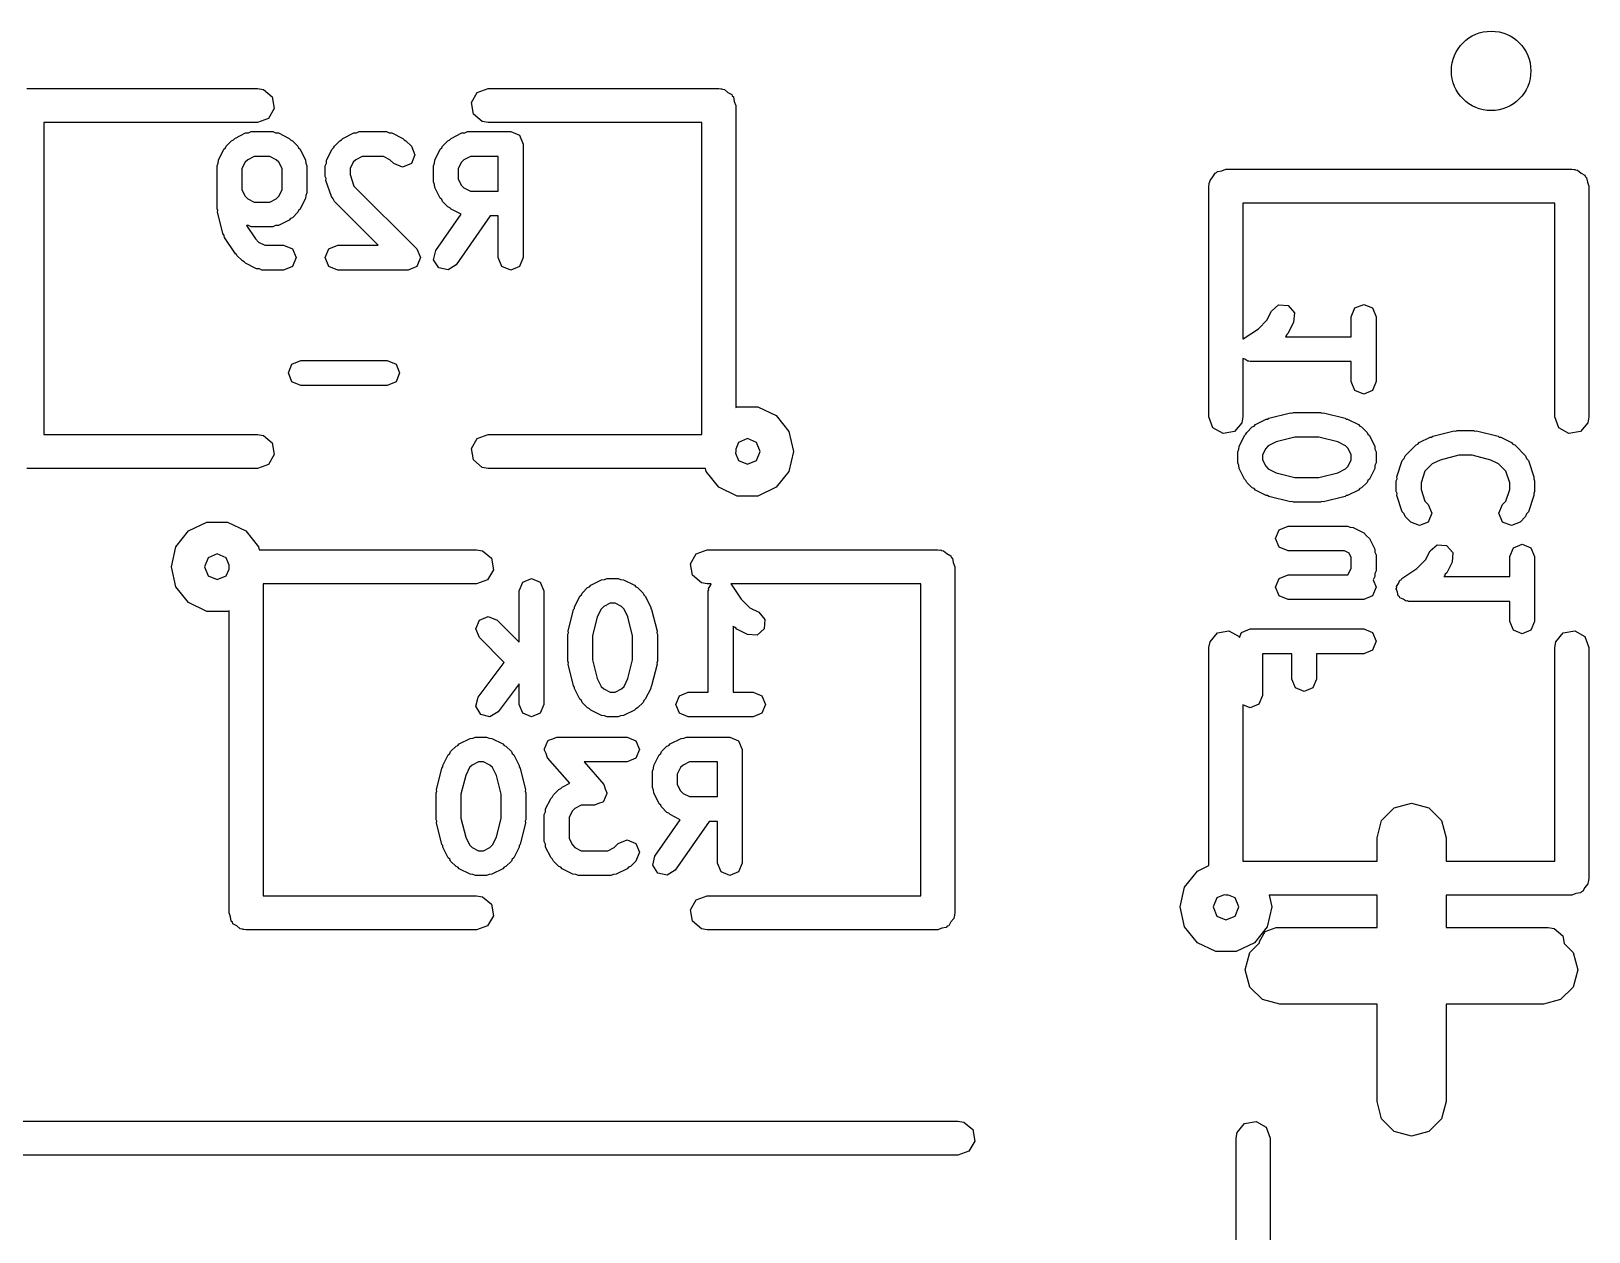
# Model space of a CAD drawing. Extents: x 0.19 to 3.41, y 0.13 to 5.41.
# Drawn here: x 1.1007 to 1.3709, y 2.1267 to 2.3349 of the extents above; entities that cross this region are included whole.
import ezdxf

# ---------------------------------------------------------------- set-up
doc = ezdxf.new("R2010")
doc.units = 0
doc.header["$MEASUREMENT"] = 0
doc.layers.add('BLACK', color=7, linetype='CONTINUOUS')

msp = doc.modelspace()

# ---------------------------------------------------------------- linework, layer by layer
at = {"layer": 'BLACK', "linetype": 'CONTINUOUS'}
for p, q in [((1.1, 2.32495), (1.14, 2.32495)), ((1.14, 2.32495), (1.14101, 2.32477)), ((1.14101, 2.32477), (1.14256, 2.32348)), ((1.17709, 2.32251), (1.1781, 2.32426)), ((1.1781, 2.32426), (1.18, 2.32495)), ((1.18, 2.32495), (1.22, 2.32495)), ((1.22, 2.32495), (1.22038, 2.32489)), ((1.22038, 2.32489), (1.22051, 2.32491)), ((1.22051, 2.32491), (1.22063, 2.32484)), ((1.22063, 2.32484), (1.22101, 2.32477)), ((1.22101, 2.32477), (1.2216, 2.32428)), ((1.2216, 2.32428), (1.22226, 2.3239)), ((1.14291, 2.32149), (1.1419, 2.31974)), ((1.14256, 2.32348), (1.14291, 2.32149)), ((1.17744, 2.32052), (1.17709, 2.32251)), ((1.22226, 2.3239), (1.22235, 2.32365)), ((1.22235, 2.32365), (1.22256, 2.32348)), ((1.22256, 2.32348), (1.22269, 2.32272)), ((1.22269, 2.32272), (1.22295, 2.322)), ((1.22295, 2.322), (1.22295, 2.26962)), ((1.14, 2.31905), (1.10295, 2.31905)), ((1.10295, 2.31905), (1.10295, 2.26495)), ((1.1419, 2.31974), (1.14, 2.31905)), ((1.17899, 2.31923), (1.17744, 2.32052)), ((1.18, 2.31905), (1.17899, 2.31923)), ((1.21705, 2.31905), (1.18, 2.31905)), ((1.21705, 2.26495), (1.21705, 2.31905)), ((1.13456, 2.31495), (1.1355, 2.31589)), ((1.1355, 2.31589), (1.13582, 2.31603)), ((1.13582, 2.31603), (1.13606, 2.31629)), ((1.13606, 2.31629), (1.13793, 2.31723)), ((1.13793, 2.31723), (1.13843, 2.31727)), ((1.13843, 2.31727), (1.13889, 2.31746)), ((1.13889, 2.31746), (1.14265, 2.31746)), ((1.14265, 2.31746), (1.14311, 2.31727)), ((1.14311, 2.31727), (1.14361, 2.31723)), ((1.14361, 2.31723), (1.14548, 2.31629)), ((1.14548, 2.31629), (1.14571, 2.31603)), ((1.14571, 2.31603), (1.14604, 2.31589)), ((1.14604, 2.31589), (1.14698, 2.31495)), ((1.15332, 2.31495), (1.15426, 2.31589)), ((1.15426, 2.31589), (1.15459, 2.31603)), ((1.15459, 2.31603), (1.15482, 2.31629)), ((1.15482, 2.31629), (1.15669, 2.31723)), ((1.15669, 2.31723), (1.15719, 2.31727)), ((1.15719, 2.31727), (1.15765, 2.31746)), ((1.15765, 2.31746), (1.16235, 2.31746)), ((1.16235, 2.31746), (1.16281, 2.31727)), ((1.16281, 2.31727), (1.16331, 2.31723)), ((1.16331, 2.31723), (1.16518, 2.31629)), ((1.16518, 2.31629), (1.16541, 2.31603)), ((1.16541, 2.31603), (1.16574, 2.31589)), ((1.16574, 2.31589), (1.16668, 2.31495)), ((1.17208, 2.31495), (1.17302, 2.31589)), ((1.17302, 2.31589), (1.17335, 2.31603)), ((1.17335, 2.31603), (1.17358, 2.31629)), ((1.17358, 2.31629), (1.17546, 2.31723)), ((1.17546, 2.31723), (1.17595, 2.31727)), ((1.17595, 2.31727), (1.17642, 2.31746)), ((1.17642, 2.31746), (1.18392, 2.31746)), ((1.18392, 2.31746), (1.18544, 2.31683)), ((1.18544, 2.31683), (1.18607, 2.31531)), ((1.13322, 2.31252), (1.13416, 2.3144)), ((1.13416, 2.3144), (1.13442, 2.31463)), ((1.13442, 2.31463), (1.13456, 2.31495)), ((1.1394, 2.31316), (1.13829, 2.3126)), ((1.14214, 2.31316), (1.1394, 2.31316)), ((1.14325, 2.3126), (1.14214, 2.31316)), ((1.14698, 2.31495), (1.14712, 2.31463)), ((1.14712, 2.31463), (1.14738, 2.3144)), ((1.14738, 2.3144), (1.14832, 2.31252)), ((1.15198, 2.31252), (1.15292, 2.3144)), ((1.15292, 2.3144), (1.15318, 2.31463)), ((1.15318, 2.31463), (1.15332, 2.31495)), ((1.15816, 2.31316), (1.15705, 2.3126)), ((1.16184, 2.31316), (1.15816, 2.31316)), ((1.16295, 2.3126), (1.16184, 2.31316)), ((1.16668, 2.31495), (1.16731, 2.31343)), ((1.16731, 2.31343), (1.16668, 2.31191)), ((1.17074, 2.31252), (1.17168, 2.3144)), ((1.17168, 2.3144), (1.17195, 2.31463)), ((1.17195, 2.31463), (1.17208, 2.31495)), ((1.17692, 2.31316), (1.17581, 2.3126)), ((1.18177, 2.31316), (1.17692, 2.31316)), ((1.18177, 2.30714), (1.18177, 2.31316)), ((1.18607, 2.31531), (1.18607, 2.29561)), ((1.13299, 2.31156), (1.13318, 2.31202)), ((1.13299, 2.30405), (1.13299, 2.31156)), ((1.13318, 2.31202), (1.13322, 2.31252)), ((1.13785, 2.31216), (1.13729, 2.31105)), ((1.13729, 2.31105), (1.13729, 2.30737)), ((1.13829, 2.3126), (1.13785, 2.31216)), ((1.14369, 2.31216), (1.14325, 2.3126)), ((1.14425, 2.31105), (1.14369, 2.31216)), ((1.14425, 2.30737), (1.14425, 2.31105)), ((1.14832, 2.31252), (1.14836, 2.31202)), ((1.14836, 2.31202), (1.14855, 2.31156)), ((1.14855, 2.31156), (1.14855, 2.30687)), ((1.15175, 2.31156), (1.15194, 2.31202)), ((1.15175, 2.30968), (1.15175, 2.31156)), ((1.15194, 2.31202), (1.15198, 2.31252)), ((1.15661, 2.31216), (1.15605, 2.31105)), ((1.15605, 2.31105), (1.15605, 2.31003)), ((1.15705, 2.3126), (1.15661, 2.31216)), ((1.16364, 2.31191), (1.16295, 2.3126)), ((1.16516, 2.31128), (1.16364, 2.31191)), ((1.16668, 2.31191), (1.16516, 2.31128)), ((1.17051, 2.31156), (1.17071, 2.31202)), ((1.17051, 2.30874), (1.17051, 2.31156)), ((1.17071, 2.31202), (1.17074, 2.31252)), ((1.17537, 2.31216), (1.17481, 2.31105)), ((1.17481, 2.31105), (1.17481, 2.30925)), ((1.17581, 2.3126), (1.17537, 2.31216)), ((1.30635, 2.31035), (1.30652, 2.31056)), ((1.30652, 2.31056), (1.30728, 2.31069)), ((1.30728, 2.31069), (1.308, 2.31095)), ((1.308, 2.31095), (1.368, 2.31095)), ((1.368, 2.31095), (1.36838, 2.31089)), ((1.36838, 2.31089), (1.36851, 2.31091)), ((1.36851, 2.31091), (1.36863, 2.31084)), ((1.36863, 2.31084), (1.36901, 2.31077)), ((1.36901, 2.31077), (1.3696, 2.31028)), ((1.15189, 2.30935), (1.15175, 2.30968)), ((1.15186, 2.309), (1.15189, 2.30935)), ((1.1528, 2.30619), (1.15186, 2.309)), ((1.15605, 2.31003), (1.15672, 2.30803)), ((1.15672, 2.30803), (1.16762, 2.29713)), ((1.17071, 2.30828), (1.17051, 2.30874)), ((1.17074, 2.30778), (1.17071, 2.30828)), ((1.17168, 2.30591), (1.17074, 2.30778)), ((1.17481, 2.30925), (1.17537, 2.30814)), ((1.17537, 2.30814), (1.17581, 2.3077)), ((1.30505, 2.308), (1.30511, 2.30838)), ((1.30505, 2.268), (1.30505, 2.308)), ((1.30509, 2.30851), (1.30516, 2.30863)), ((1.30511, 2.30838), (1.30509, 2.30851)), ((1.30516, 2.30863), (1.30523, 2.30901)), ((1.30523, 2.30901), (1.30572, 2.3096)), ((1.30572, 2.3096), (1.3061, 2.31026)), ((1.3061, 2.31026), (1.30635, 2.31035)), ((1.3696, 2.31028), (1.37026, 2.3099)), ((1.37026, 2.3099), (1.37035, 2.30965)), ((1.37035, 2.30965), (1.37056, 2.30948)), ((1.37056, 2.30948), (1.37069, 2.30872)), ((1.37069, 2.30872), (1.37095, 2.308)), ((1.37095, 2.308), (1.37095, 2.268)), ((1.13729, 2.30737), (1.13785, 2.30626)), ((1.13785, 2.30626), (1.13829, 2.30582)), ((1.13829, 2.30582), (1.1394, 2.30526)), ((1.1394, 2.30526), (1.14214, 2.30526)), ((1.14214, 2.30526), (1.14325, 2.30582)), ((1.14325, 2.30582), (1.14369, 2.30626)), ((1.14369, 2.30626), (1.14425, 2.30737)), ((1.14832, 2.30591), (1.14738, 2.30403)), ((1.14836, 2.3064), (1.14832, 2.30591)), ((1.14855, 2.30687), (1.14836, 2.3064)), ((1.15313, 2.30581), (1.1528, 2.30619)), ((1.15332, 2.30535), (1.15313, 2.30581)), ((1.16091, 2.29776), (1.15332, 2.30535)), ((1.17195, 2.30567), (1.17168, 2.30591)), ((1.17208, 2.30535), (1.17195, 2.30567)), ((1.17302, 2.30441), (1.17208, 2.30535)), ((1.17581, 2.3077), (1.17692, 2.30714)), ((1.17692, 2.30714), (1.18177, 2.30714)), ((1.36505, 2.30505), (1.31095, 2.30505)), ((1.31095, 2.30505), (1.31095, 2.28146)), ((1.36505, 2.268), (1.36505, 2.30505)), ((1.13309, 2.3038), (1.13299, 2.30405)), ((1.13305, 2.30353), (1.13309, 2.3038)), ((1.13399, 2.29978), (1.13305, 2.30353)), ((1.14571, 2.3024), (1.14548, 2.30213)), ((1.14604, 2.30253), (1.14571, 2.3024)), ((1.14698, 2.30347), (1.14604, 2.30253)), ((1.14712, 2.3038), (1.14698, 2.30347)), ((1.14738, 2.30403), (1.14712, 2.3038)), ((1.1709, 2.29684), (1.17531, 2.30314)), ((1.17335, 2.30427), (1.17302, 2.30441)), ((1.17358, 2.30401), (1.17335, 2.30427)), ((1.17531, 2.30314), (1.17358, 2.30401)), ((1.18035, 2.30284), (1.17443, 2.29438)), ((1.18177, 2.30284), (1.18035, 2.30284)), ((1.18177, 2.29561), (1.18177, 2.30284)), ((1.13422, 2.29948), (1.13399, 2.29978)), ((1.13843, 2.30116), (1.13808, 2.30118)), ((1.13808, 2.30118), (1.13963, 2.29886)), ((1.13889, 2.30096), (1.13843, 2.30116)), ((1.14265, 2.30096), (1.13889, 2.30096)), ((1.14311, 2.30116), (1.14265, 2.30096)), ((1.14361, 2.30119), (1.14311, 2.30116)), ((1.14548, 2.30213), (1.14361, 2.30119)), ((1.13429, 2.29911), (1.13422, 2.29948)), ((1.13617, 2.29629), (1.13429, 2.29911)), ((1.13963, 2.29886), (1.14017, 2.29832)), ((1.14017, 2.29832), (1.14128, 2.29776)), ((1.14128, 2.29776), (1.14452, 2.29776)), ((1.14452, 2.29776), (1.14604, 2.29713)), ((1.14604, 2.29713), (1.14667, 2.29561)), ((1.15175, 2.29561), (1.15238, 2.29713)), ((1.15238, 2.29713), (1.1539, 2.29776)), ((1.1539, 2.29776), (1.16091, 2.29776)), ((1.16762, 2.29713), (1.16825, 2.29561)), ((1.13635, 2.29617), (1.13617, 2.29629)), ((1.13643, 2.29597), (1.13635, 2.29617)), ((1.13737, 2.29503), (1.13643, 2.29597)), ((1.1377, 2.29489), (1.13737, 2.29503)), ((1.13793, 2.29463), (1.1377, 2.29489)), ((1.13981, 2.29369), (1.13793, 2.29463)), ((1.14667, 2.29561), (1.14604, 2.29409)), ((1.15238, 2.29409), (1.15175, 2.29561)), ((1.16825, 2.29561), (1.16762, 2.29409)), ((1.17055, 2.29524), (1.1709, 2.29684)), ((1.17143, 2.29385), (1.17055, 2.29524)), ((1.17443, 2.29438), (1.17304, 2.29349)), ((1.1824, 2.29409), (1.18177, 2.29561)), ((1.18607, 2.29561), (1.18544, 2.29409)), ((1.14031, 2.29365), (1.13981, 2.29369)), ((1.14077, 2.29346), (1.14031, 2.29365)), ((1.14452, 2.29346), (1.14077, 2.29346)), ((1.14604, 2.29409), (1.14452, 2.29346)), ((1.1539, 2.29346), (1.15238, 2.29409)), ((1.1661, 2.29346), (1.1539, 2.29346)), ((1.16762, 2.29409), (1.1661, 2.29346)), ((1.17304, 2.29349), (1.17143, 2.29385)), ((1.18392, 2.29346), (1.1824, 2.29409)), ((1.18544, 2.29409), (1.18392, 2.29346)), ((1.31511, 2.28476), (1.3159, 2.28633)), ((1.3159, 2.28633), (1.31714, 2.2874)), ((1.31714, 2.2874), (1.31878, 2.28729)), ((1.31878, 2.28729), (1.31986, 2.28604)), ((1.32974, 2.28536), (1.33037, 2.28688)), ((1.33037, 2.28688), (1.33189, 2.28751)), ((1.33189, 2.28751), (1.33341, 2.28688)), ((1.33341, 2.28688), (1.33404, 2.28536)), ((1.31363, 2.28328), (1.31511, 2.28476)), ((1.31974, 2.2844), (1.3188, 2.28253)), ((1.31986, 2.28604), (1.31974, 2.2844)), ((1.32974, 2.28189), (1.32974, 2.28536)), ((1.33404, 2.28536), (1.33404, 2.27411)), ((1.31095, 2.28146), (1.311, 2.28152)), ((1.311, 2.28152), (1.31363, 2.28328)), ((1.3184, 2.28197), (1.31832, 2.28189)), ((1.31832, 2.28189), (1.32974, 2.28189)), ((1.31854, 2.28229), (1.3184, 2.28197)), ((1.3188, 2.28253), (1.31854, 2.28229)), ((1.31125, 2.27798), (1.31095, 2.2781)), ((1.31095, 2.2781), (1.31095, 2.268)), ((1.14535, 2.27561), (1.14597, 2.27714)), ((1.14597, 2.27409), (1.14535, 2.27561)), ((1.14597, 2.27714), (1.1475, 2.27776)), ((1.1475, 2.27776), (1.1625, 2.27776)), ((1.1625, 2.27776), (1.16402, 2.27714)), ((1.16402, 2.27714), (1.16465, 2.27561)), ((1.16465, 2.27561), (1.16402, 2.27409)), ((1.31177, 2.27763), (1.31125, 2.27798)), ((1.31199, 2.27767), (1.31177, 2.27763)), ((1.31219, 2.27759), (1.31199, 2.27767)), ((1.32974, 2.27759), (1.31219, 2.27759)), ((1.32974, 2.27411), (1.32974, 2.27759)), ((1.1475, 2.27346), (1.14597, 2.27409)), ((1.1625, 2.27346), (1.1475, 2.27346)), ((1.16402, 2.27409), (1.1625, 2.27346)), ((1.33037, 2.27259), (1.32974, 2.27411)), ((1.33404, 2.27411), (1.33341, 2.27259)), ((1.33189, 2.27196), (1.33037, 2.27259)), ((1.33341, 2.27259), (1.33189, 2.27196)), ((1.22295, 2.26962), (1.22323, 2.26975)), ((1.22323, 2.26975), (1.22677, 2.26975)), ((1.22677, 2.26975), (1.22996, 2.26822)), ((1.22996, 2.26822), (1.23217, 2.26545)), ((1.30574, 2.2661), (1.30505, 2.268)), ((1.31095, 2.268), (1.31077, 2.26699)), ((1.3131, 2.26665), (1.31498, 2.26759)), ((1.31498, 2.26759), (1.31522, 2.2676)), ((1.31522, 2.2676), (1.31542, 2.26775)), ((1.31542, 2.26775), (1.31917, 2.26869)), ((1.31917, 2.26869), (1.31944, 2.26865)), ((1.31944, 2.26865), (1.31969, 2.26875)), ((1.31969, 2.26875), (1.32439, 2.26875)), ((1.32439, 2.26875), (1.32464, 2.26865)), ((1.32464, 2.26865), (1.32491, 2.26869)), ((1.32491, 2.26869), (1.32866, 2.26775)), ((1.32866, 2.26775), (1.32886, 2.2676)), ((1.32886, 2.2676), (1.3291, 2.26759)), ((1.3291, 2.26759), (1.33098, 2.26665)), ((1.36574, 2.2661), (1.36505, 2.268)), ((1.37095, 2.268), (1.37077, 2.26699)), ((1.10295, 2.26495), (1.14, 2.26495)), ((1.14, 2.26495), (1.14101, 2.26477)), ((1.14101, 2.26477), (1.14256, 2.26348)), ((1.1781, 2.26426), (1.18, 2.26495)), ((1.18, 2.26495), (1.21705, 2.26495)), ((1.23217, 2.26545), (1.23295, 2.262)), ((1.30749, 2.26509), (1.30574, 2.2661)), ((1.30948, 2.26544), (1.30749, 2.26509)), ((1.31077, 2.26699), (1.30948, 2.26544)), ((1.31027, 2.26287), (1.31121, 2.26475)), ((1.31121, 2.26475), (1.31147, 2.26498)), ((1.31147, 2.26498), (1.31161, 2.26531)), ((1.31161, 2.26531), (1.31255, 2.26625)), ((1.31255, 2.26625), (1.31287, 2.26638)), ((1.31287, 2.26638), (1.3131, 2.26665)), ((1.33098, 2.26665), (1.33121, 2.26638)), ((1.33121, 2.26638), (1.33153, 2.26625)), ((1.33153, 2.26625), (1.33247, 2.26531)), ((1.33247, 2.26531), (1.33261, 2.26498)), ((1.33261, 2.26498), (1.33287, 2.26475)), ((1.33287, 2.26475), (1.33381, 2.26287)), ((1.34366, 2.26448), (1.34386, 2.26463)), ((1.34386, 2.26463), (1.34761, 2.26556)), ((1.34761, 2.26556), (1.34788, 2.26552)), ((1.34788, 2.26552), (1.34813, 2.26563)), ((1.34813, 2.26563), (1.35095, 2.26563)), ((1.35095, 2.26563), (1.3512, 2.26552)), ((1.3512, 2.26552), (1.35147, 2.26556)), ((1.35147, 2.26556), (1.35522, 2.26463)), ((1.35522, 2.26463), (1.35542, 2.26448)), ((1.36749, 2.26509), (1.36574, 2.2661)), ((1.36948, 2.26544), (1.36749, 2.26509)), ((1.37077, 2.26699), (1.36948, 2.26544)), ((1.14256, 2.26348), (1.14291, 2.26149)), ((1.17709, 2.26251), (1.1781, 2.26426)), ((1.17744, 2.26052), (1.17709, 2.26251)), ((1.22295, 2.262), (1.2229, 2.26171)), ((1.22343, 2.26357), (1.22295, 2.26241)), ((1.22295, 2.26241), (1.22295, 2.262)), ((1.225, 2.26422), (1.22343, 2.26357)), ((1.22657, 2.26357), (1.225, 2.26422)), ((1.22722, 2.262), (1.22657, 2.26357)), ((1.22657, 2.26043), (1.22722, 2.262)), ((1.23295, 2.262), (1.23217, 2.25855)), ((1.31004, 2.26191), (1.31023, 2.26237)), ((1.31004, 2.26004), (1.31004, 2.26191)), ((1.31023, 2.26237), (1.31027, 2.26287)), ((1.3149, 2.26251), (1.31434, 2.2614)), ((1.31534, 2.26296), (1.3149, 2.26251)), ((1.31669, 2.26364), (1.31534, 2.26296)), ((1.31996, 2.26445), (1.31669, 2.26364)), ((1.32412, 2.26445), (1.31996, 2.26445)), ((1.32739, 2.26364), (1.32412, 2.26445)), ((1.32874, 2.26296), (1.32739, 2.26364)), ((1.32918, 2.26251), (1.32874, 2.26296)), ((1.32974, 2.2614), (1.32918, 2.26251)), ((1.33381, 2.26287), (1.33385, 2.26237)), ((1.33385, 2.26237), (1.33404, 2.26191)), ((1.33404, 2.26191), (1.33404, 2.26004)), ((1.33911, 2.26125), (1.34098, 2.26312)), ((1.34098, 2.26312), (1.34131, 2.26326)), ((1.34131, 2.26326), (1.34154, 2.26353)), ((1.34154, 2.26353), (1.34342, 2.26446)), ((1.34342, 2.26446), (1.34366, 2.26448)), ((1.35542, 2.26448), (1.35566, 2.26446)), ((1.35566, 2.26446), (1.35754, 2.26353)), ((1.35754, 2.26353), (1.35777, 2.26326)), ((1.35777, 2.26326), (1.3581, 2.26312)), ((1.3581, 2.26312), (1.35997, 2.26125)), ((1.1419, 2.25974), (1.14, 2.25905)), ((1.14291, 2.26149), (1.1419, 2.25974)), ((1.17899, 2.25923), (1.17744, 2.26052)), ((1.18, 2.25905), (1.17899, 2.25923)), ((1.2229, 2.26171), (1.22343, 2.26043)), ((1.22343, 2.26043), (1.225, 2.25978)), ((1.225, 2.25978), (1.22657, 2.26043)), ((1.31023, 2.25957), (1.31004, 2.26004)), ((1.31027, 2.25907), (1.31023, 2.25957)), ((1.31434, 2.2614), (1.31434, 2.26054)), ((1.31434, 2.26054), (1.3149, 2.25943)), ((1.3149, 2.25943), (1.31534, 2.25899)), ((1.32874, 2.25899), (1.32918, 2.25943)), ((1.32918, 2.25943), (1.32974, 2.26054)), ((1.32974, 2.26054), (1.32974, 2.2614)), ((1.33385, 2.25957), (1.33381, 2.25907)), ((1.33404, 2.26004), (1.33385, 2.25957)), ((1.33765, 2.25759), (1.33859, 2.26041)), ((1.33859, 2.26041), (1.33892, 2.26078)), ((1.33892, 2.26078), (1.33911, 2.26125)), ((1.34378, 2.25984), (1.34251, 2.25856)), ((1.34513, 2.26051), (1.34378, 2.25984)), ((1.3484, 2.26133), (1.34513, 2.26051)), ((1.35068, 2.26133), (1.3484, 2.26133)), ((1.35395, 2.26051), (1.35068, 2.26133)), ((1.3553, 2.25984), (1.35395, 2.26051)), ((1.35657, 2.25856), (1.3553, 2.25984)), ((1.35997, 2.26125), (1.36016, 2.26078)), ((1.36016, 2.26078), (1.36049, 2.26041)), ((1.36049, 2.26041), (1.36143, 2.25759)), ((1.14, 2.25905), (1.1, 2.25905)), ((1.21772, 2.25905), (1.18, 2.25905)), ((1.21783, 2.25855), (1.21772, 2.25905)), ((1.22004, 2.25578), (1.21783, 2.25855)), ((1.23217, 2.25855), (1.22996, 2.25578)), ((1.31121, 2.2572), (1.31027, 2.25907)), ((1.31147, 2.25697), (1.31121, 2.2572)), ((1.31161, 2.25664), (1.31147, 2.25697)), ((1.31255, 2.2557), (1.31161, 2.25664)), ((1.31534, 2.25899), (1.31669, 2.25831)), ((1.31669, 2.25831), (1.31996, 2.2575)), ((1.31996, 2.2575), (1.32412, 2.2575)), ((1.32412, 2.2575), (1.32739, 2.25831)), ((1.32739, 2.25831), (1.32874, 2.25899)), ((1.33247, 2.25664), (1.33153, 2.2557)), ((1.33261, 2.25697), (1.33247, 2.25664)), ((1.33287, 2.2572), (1.33261, 2.25697)), ((1.33381, 2.25907), (1.33287, 2.2572)), ((1.33754, 2.25691), (1.33768, 2.25724)), ((1.33754, 2.25504), (1.33754, 2.25691)), ((1.33768, 2.25724), (1.33765, 2.25759)), ((1.34251, 2.25856), (1.34184, 2.25656)), ((1.34184, 2.25656), (1.34184, 2.25538)), ((1.35724, 2.25656), (1.35657, 2.25856)), ((1.35724, 2.25538), (1.35724, 2.25656)), ((1.36143, 2.25759), (1.3614, 2.25724)), ((1.3614, 2.25724), (1.36154, 2.25691)), ((1.36154, 2.25691), (1.36154, 2.25504)), ((1.22323, 2.25425), (1.22004, 2.25578)), ((1.22677, 2.25425), (1.22323, 2.25425)), ((1.22996, 2.25578), (1.22677, 2.25425)), ((1.31287, 2.25557), (1.31255, 2.2557)), ((1.3131, 2.2553), (1.31287, 2.25557)), ((1.31498, 2.25436), (1.3131, 2.2553)), ((1.31522, 2.25434), (1.31498, 2.25436)), ((1.31542, 2.2542), (1.31522, 2.25434)), ((1.31917, 2.25326), (1.31542, 2.2542)), ((1.32866, 2.2542), (1.32491, 2.25326)), ((1.32886, 2.25434), (1.32866, 2.2542)), ((1.3291, 2.25436), (1.32886, 2.25434)), ((1.33098, 2.2553), (1.3291, 2.25436)), ((1.33121, 2.25557), (1.33098, 2.2553)), ((1.33153, 2.2557), (1.33121, 2.25557)), ((1.33768, 2.25471), (1.33754, 2.25504)), ((1.33765, 2.25436), (1.33768, 2.25471)), ((1.33859, 2.25154), (1.33765, 2.25436)), ((1.34184, 2.25538), (1.34251, 2.25338)), ((1.35657, 2.25338), (1.35724, 2.25538)), ((1.36143, 2.25436), (1.36049, 2.25154)), ((1.36154, 2.25504), (1.3614, 2.25471)), ((1.3614, 2.25471), (1.36143, 2.25436)), ((1.31944, 2.2533), (1.31917, 2.25326)), ((1.31969, 2.2532), (1.31944, 2.2533)), ((1.32439, 2.2532), (1.31969, 2.2532)), ((1.32464, 2.2533), (1.32439, 2.2532)), ((1.32491, 2.25326), (1.32464, 2.2533)), ((1.33892, 2.25116), (1.33859, 2.25154)), ((1.33911, 2.2507), (1.33892, 2.25116)), ((1.34251, 2.25338), (1.34309, 2.2528)), ((1.34309, 2.2528), (1.34372, 2.25128)), ((1.34372, 2.25128), (1.34309, 2.24976)), ((1.35536, 2.25128), (1.35599, 2.2528)), ((1.35599, 2.24976), (1.35536, 2.25128)), ((1.35599, 2.2528), (1.35657, 2.25338)), ((1.36016, 2.25116), (1.35997, 2.2507)), ((1.36049, 2.25154), (1.36016, 2.25116)), ((1.12804, 2.24822), (1.13123, 2.24975)), ((1.13123, 2.24975), (1.13477, 2.24975)), ((1.13477, 2.24975), (1.13796, 2.24822)), ((1.31661, 2.2469), (1.31724, 2.24842)), ((1.31724, 2.24842), (1.31876, 2.24905)), ((1.31876, 2.24905), (1.32908, 2.24905)), ((1.32908, 2.24905), (1.32954, 2.24886)), ((1.32954, 2.24886), (1.33004, 2.24883)), ((1.33004, 2.24883), (1.33191, 2.24789)), ((1.34005, 2.24976), (1.33911, 2.2507)), ((1.34157, 2.24913), (1.34005, 2.24976)), ((1.34309, 2.24976), (1.34157, 2.24913)), ((1.35751, 2.24913), (1.35599, 2.24976)), ((1.35903, 2.24976), (1.35751, 2.24913)), ((1.35997, 2.2507), (1.35903, 2.24976)), ((1.12583, 2.24545), (1.12804, 2.24822)), ((1.13796, 2.24822), (1.14017, 2.24545)), ((1.31724, 2.24538), (1.31661, 2.2469)), ((1.33191, 2.24789), (1.33236, 2.24737)), ((1.33236, 2.24737), (1.33287, 2.24693)), ((1.33287, 2.24693), (1.33381, 2.24505)), ((1.3434, 2.24474), (1.34464, 2.24582)), ((1.34464, 2.24582), (1.34628, 2.2457)), ((1.34628, 2.2457), (1.34736, 2.24446)), ((1.35787, 2.2453), (1.35939, 2.24593)), ((1.35939, 2.24593), (1.36091, 2.2453)), ((1.12505, 2.242), (1.12583, 2.24545)), ((1.13143, 2.24357), (1.13078, 2.242)), ((1.133, 2.24422), (1.13143, 2.24357)), ((1.13457, 2.24357), (1.133, 2.24422)), ((1.1351, 2.24229), (1.13457, 2.24357)), ((1.14017, 2.24545), (1.14028, 2.24495)), ((1.14028, 2.24495), (1.178, 2.24495)), ((1.178, 2.24495), (1.17901, 2.24477)), ((1.17901, 2.24477), (1.18056, 2.24348)), ((1.18056, 2.24348), (1.18091, 2.24149)), ((1.21509, 2.24251), (1.2161, 2.24426)), ((1.2161, 2.24426), (1.218, 2.24495)), ((1.218, 2.24495), (1.258, 2.24495)), ((1.258, 2.24495), (1.25838, 2.24489)), ((1.25838, 2.24489), (1.25851, 2.24491)), ((1.25851, 2.24491), (1.25863, 2.24484)), ((1.25863, 2.24484), (1.25901, 2.24477)), ((1.25901, 2.24477), (1.2596, 2.24428)), ((1.2596, 2.24428), (1.26026, 2.2439)), ((1.26026, 2.2439), (1.26035, 2.24365)), ((1.26035, 2.24365), (1.26056, 2.24348)), ((1.26056, 2.24348), (1.26069, 2.24272)), ((1.31876, 2.24475), (1.31724, 2.24538)), ((1.32857, 2.24475), (1.31876, 2.24475)), ((1.32935, 2.24436), (1.32857, 2.24475)), ((1.32974, 2.24358), (1.32935, 2.24436)), ((1.32974, 2.24178), (1.32974, 2.24358)), ((1.33381, 2.24505), (1.33385, 2.24455)), ((1.33385, 2.24455), (1.33404, 2.24409)), ((1.33404, 2.24409), (1.33404, 2.24127)), ((1.34113, 2.2417), (1.34261, 2.24318)), ((1.34261, 2.24318), (1.3434, 2.24474)), ((1.34736, 2.24446), (1.34724, 2.24282)), ((1.35724, 2.24378), (1.35787, 2.2453)), ((1.35724, 2.2403), (1.35724, 2.24378)), ((1.36091, 2.2453), (1.36154, 2.24378)), ((1.36154, 2.24378), (1.36154, 2.23252)), ((1.12583, 2.23855), (1.12505, 2.242)), ((1.13078, 2.242), (1.13143, 2.24043)), ((1.13143, 2.24043), (1.133, 2.23978)), ((1.133, 2.23978), (1.13457, 2.24043)), ((1.13457, 2.24043), (1.13505, 2.24159)), ((1.13505, 2.242), (1.1351, 2.24229)), ((1.13505, 2.24159), (1.13505, 2.242)), ((1.18091, 2.24149), (1.1799, 2.23974)), ((1.21544, 2.24052), (1.21509, 2.24251)), ((1.21699, 2.23923), (1.21544, 2.24052)), ((1.26069, 2.24272), (1.26095, 2.242)), ((1.26095, 2.242), (1.26095, 2.182)), ((1.31724, 2.23998), (1.31876, 2.24061)), ((1.31876, 2.24061), (1.32912, 2.24061)), ((1.32912, 2.24061), (1.32918, 2.24067)), ((1.32918, 2.24067), (1.32974, 2.24178)), ((1.33381, 2.24031), (1.33352, 2.23972)), ((1.33385, 2.24081), (1.33381, 2.24031)), ((1.33404, 2.24127), (1.33385, 2.24081)), ((1.3385, 2.23994), (1.34113, 2.2417)), ((1.3459, 2.24038), (1.34582, 2.2403)), ((1.34582, 2.2403), (1.35724, 2.2403)), ((1.34604, 2.24071), (1.3459, 2.24038)), ((1.3463, 2.24094), (1.34604, 2.24071)), ((1.34724, 2.24282), (1.3463, 2.24094)), ((1.12804, 2.23578), (1.12583, 2.23855)), ((1.178, 2.23905), (1.14095, 2.23905)), ((1.14095, 2.23905), (1.14095, 2.18495)), ((1.1799, 2.23974), (1.178, 2.23905)), ((1.18537, 2.23781), (1.186, 2.23933)), ((1.18537, 2.22893), (1.18537, 2.23781)), ((1.186, 2.23933), (1.18752, 2.23996)), ((1.18752, 2.23996), (1.18904, 2.23933)), ((1.18904, 2.23933), (1.18967, 2.23781)), ((1.18967, 2.23781), (1.18967, 2.21811)), ((1.19632, 2.23745), (1.19726, 2.23839)), ((1.19726, 2.23839), (1.19759, 2.23853)), ((1.19759, 2.23853), (1.19782, 2.23879)), ((1.19782, 2.23879), (1.19969, 2.23973)), ((1.19969, 2.23973), (1.20019, 2.23977)), ((1.20019, 2.23977), (1.20065, 2.23996)), ((1.20065, 2.23996), (1.20253, 2.23996)), ((1.20253, 2.23996), (1.20299, 2.23977)), ((1.20299, 2.23977), (1.20349, 2.23973)), ((1.20349, 2.23973), (1.20537, 2.23879)), ((1.20537, 2.23879), (1.2056, 2.23853)), ((1.2056, 2.23853), (1.20593, 2.23839)), ((1.20593, 2.23839), (1.20687, 2.23745)), ((1.218, 2.23905), (1.21699, 2.23923)), ((1.21872, 2.23905), (1.218, 2.23905)), ((1.2182, 2.23781), (1.21829, 2.23801)), ((1.2182, 2.22026), (1.2182, 2.23781)), ((1.21825, 2.23823), (1.21859, 2.23875)), ((1.21829, 2.23801), (1.21825, 2.23823)), ((1.21859, 2.23875), (1.21872, 2.23905)), ((1.25505, 2.23905), (1.22208, 2.23905)), ((1.22208, 2.23905), (1.22214, 2.239)), ((1.22214, 2.239), (1.2239, 2.23637)), ((1.25505, 2.18495), (1.25505, 2.23905)), ((1.31661, 2.23846), (1.31724, 2.23998)), ((1.31724, 2.23694), (1.31661, 2.23846)), ((1.33404, 2.23846), (1.33341, 2.23694)), ((1.33352, 2.23972), (1.33404, 2.23846)), ((1.33754, 2.23815), (1.33762, 2.23835)), ((1.33778, 2.23757), (1.33754, 2.23815)), ((1.33758, 2.23857), (1.33793, 2.23909)), ((1.33762, 2.23835), (1.33758, 2.23857)), ((1.3379, 2.23696), (1.33778, 2.23757)), ((1.33793, 2.23909), (1.33817, 2.23967)), ((1.33817, 2.23967), (1.33837, 2.23975)), ((1.33837, 2.23975), (1.3385, 2.23994)), ((1.13123, 2.23425), (1.12804, 2.23578)), ((1.19482, 2.23458), (1.19496, 2.23478)), ((1.19496, 2.23478), (1.19498, 2.23502)), ((1.19498, 2.23502), (1.19592, 2.2369)), ((1.19592, 2.2369), (1.19618, 2.23713)), ((1.19618, 2.23713), (1.19632, 2.23745)), ((1.20005, 2.2351), (1.19961, 2.23466)), ((1.20116, 2.23566), (1.20005, 2.2351)), ((1.20202, 2.23566), (1.20116, 2.23566)), ((1.20313, 2.2351), (1.20202, 2.23566)), ((1.20358, 2.23466), (1.20313, 2.2351)), ((1.20687, 2.23745), (1.207, 2.23713)), ((1.207, 2.23713), (1.20727, 2.2369)), ((1.20727, 2.2369), (1.20821, 2.23502)), ((1.20821, 2.23502), (1.20822, 2.23478)), ((1.20822, 2.23478), (1.20837, 2.23458)), ((1.2239, 2.23637), (1.22538, 2.23489)), ((1.22538, 2.23489), (1.22694, 2.2341)), ((1.31876, 2.23631), (1.31724, 2.23694)), ((1.33001, 2.23631), (1.31876, 2.23631)), ((1.33189, 2.23631), (1.33001, 2.23631)), ((1.33341, 2.23694), (1.33189, 2.23631)), ((1.33808, 2.23683), (1.3379, 2.23696)), ((1.33817, 2.23663), (1.33808, 2.23683)), ((1.33875, 2.23639), (1.33817, 2.23663)), ((1.33927, 2.23604), (1.33875, 2.23639)), ((1.33949, 2.23608), (1.33927, 2.23604)), ((1.33969, 2.236), (1.33949, 2.23608)), ((1.35724, 2.236), (1.33969, 2.236)), ((1.35724, 2.23252), (1.35724, 2.236)), ((1.13477, 2.23425), (1.13123, 2.23425)), ((1.13505, 2.23438), (1.13477, 2.23425)), ((1.13505, 2.182), (1.13505, 2.23438)), ((1.17787, 2.23124), (1.1785, 2.23276)), ((1.1785, 2.23276), (1.18002, 2.23339)), ((1.18002, 2.23339), (1.18154, 2.23276)), ((1.18154, 2.23276), (1.18537, 2.22893)), ((1.19388, 2.23083), (1.19482, 2.23458)), ((1.19893, 2.23331), (1.19811, 2.23004)), ((1.19961, 2.23466), (1.19893, 2.23331)), ((1.20425, 2.23331), (1.20358, 2.23466)), ((1.20507, 2.23004), (1.20425, 2.23331)), ((1.20837, 2.23458), (1.20931, 2.23083)), ((1.22694, 2.2341), (1.22802, 2.23286)), ((1.22802, 2.23286), (1.22791, 2.23122)), ((1.35787, 2.231), (1.35724, 2.23252)), ((1.36154, 2.23252), (1.36091, 2.231)), ((1.1785, 2.22972), (1.17787, 2.23124)), ((1.18281, 2.22541), (1.1785, 2.22972)), ((1.19381, 2.23031), (1.19392, 2.23056)), ((1.19381, 2.22561), (1.19381, 2.23031)), ((1.19392, 2.23056), (1.19388, 2.23083)), ((1.19811, 2.23004), (1.19811, 2.22588)), ((1.20507, 2.22588), (1.20507, 2.23004)), ((1.20931, 2.23083), (1.20927, 2.23056)), ((1.20927, 2.23056), (1.20937, 2.23031)), ((1.20937, 2.23031), (1.20937, 2.22561)), ((1.22259, 2.2316), (1.2225, 2.23168)), ((1.2225, 2.23168), (1.2225, 2.22026)), ((1.22291, 2.23146), (1.22259, 2.2316)), ((1.22315, 2.2312), (1.22291, 2.23146)), ((1.22502, 2.23026), (1.22315, 2.2312)), ((1.22666, 2.23014), (1.22502, 2.23026)), ((1.22791, 2.23122), (1.22666, 2.23014)), ((1.30523, 2.22901), (1.30652, 2.23056)), ((1.30652, 2.23056), (1.30851, 2.23091)), ((1.30851, 2.23091), (1.31026, 2.2299)), ((1.31026, 2.2299), (1.31032, 2.22975)), ((1.31032, 2.22975), (1.31067, 2.2306)), ((1.31067, 2.2306), (1.31219, 2.23123)), ((1.31219, 2.23123), (1.33189, 2.23123)), ((1.33189, 2.23123), (1.33341, 2.2306)), ((1.33341, 2.2306), (1.33404, 2.22908)), ((1.35939, 2.23037), (1.35787, 2.231)), ((1.36091, 2.231), (1.35939, 2.23037)), ((1.36523, 2.22901), (1.36652, 2.23056)), ((1.36652, 2.23056), (1.36851, 2.23091)), ((1.36851, 2.23091), (1.37026, 2.2299)), ((1.37026, 2.2299), (1.37095, 2.228)), ((1.30505, 2.228), (1.30523, 2.22901)), ((1.30505, 2.19018), (1.30505, 2.228)), ((1.31942, 2.22693), (1.31434, 2.22693)), ((1.31434, 2.22693), (1.31434, 2.2197)), ((1.31942, 2.22251), (1.31942, 2.22693)), ((1.33189, 2.22693), (1.32372, 2.22693)), ((1.32372, 2.22693), (1.32372, 2.22251)), ((1.33341, 2.22756), (1.33189, 2.22693)), ((1.33404, 2.22908), (1.33341, 2.22756)), ((1.36505, 2.228), (1.36523, 2.22901)), ((1.36505, 2.19095), (1.36505, 2.228)), ((1.37095, 2.228), (1.37095, 2.188)), ((1.1783, 2.2194), (1.18281, 2.22541)), ((1.19392, 2.22536), (1.19381, 2.22561)), ((1.19388, 2.22509), (1.19392, 2.22536)), ((1.19482, 2.22134), (1.19388, 2.22509)), ((1.19811, 2.22588), (1.19893, 2.22261)), ((1.20425, 2.22261), (1.20507, 2.22588)), ((1.20931, 2.22509), (1.20837, 2.22134)), ((1.20937, 2.22561), (1.20927, 2.22536)), ((1.20927, 2.22536), (1.20931, 2.22509)), ((1.18537, 2.22167), (1.18174, 2.21682)), ((1.18537, 2.21811), (1.18537, 2.22167)), ((1.19496, 2.22114), (1.19482, 2.22134)), ((1.19893, 2.22261), (1.19961, 2.22126)), ((1.19961, 2.22126), (1.20005, 2.22082)), ((1.20313, 2.22082), (1.20358, 2.22126)), ((1.20358, 2.22126), (1.20425, 2.22261)), ((1.20837, 2.22134), (1.20822, 2.22114)), ((1.32005, 2.22099), (1.31942, 2.22251)), ((1.32372, 2.22251), (1.32309, 2.22099)), ((1.17789, 2.21781), (1.1783, 2.2194)), ((1.19498, 2.2209), (1.19496, 2.22114)), ((1.19592, 2.21902), (1.19498, 2.2209)), ((1.19618, 2.21879), (1.19592, 2.21902)), ((1.19632, 2.21847), (1.19618, 2.21879)), ((1.20005, 2.22082), (1.20116, 2.22026)), ((1.20116, 2.22026), (1.20202, 2.22026)), ((1.20202, 2.22026), (1.20313, 2.22082)), ((1.207, 2.21879), (1.20687, 2.21847)), ((1.20727, 2.21902), (1.207, 2.21879)), ((1.20821, 2.2209), (1.20727, 2.21902)), ((1.20822, 2.22114), (1.20821, 2.2209)), ((1.21258, 2.21811), (1.21321, 2.21963)), ((1.21321, 2.21963), (1.21473, 2.22026)), ((1.21473, 2.22026), (1.2182, 2.22026)), ((1.2225, 2.22026), (1.22598, 2.22026)), ((1.22598, 2.22026), (1.2275, 2.21963)), ((1.2275, 2.21963), (1.22813, 2.21811)), ((1.31434, 2.2197), (1.31371, 2.21818)), ((1.32157, 2.22036), (1.32005, 2.22099)), ((1.32309, 2.22099), (1.32157, 2.22036)), ((1.17873, 2.21639), (1.17789, 2.21781)), ((1.18032, 2.21598), (1.17873, 2.21639)), ((1.18174, 2.21682), (1.18032, 2.21598)), ((1.186, 2.21659), (1.18537, 2.21811)), ((1.18752, 2.21596), (1.186, 2.21659)), ((1.18904, 2.21659), (1.18752, 2.21596)), ((1.18967, 2.21811), (1.18904, 2.21659)), ((1.19726, 2.21753), (1.19632, 2.21847)), ((1.19759, 2.21739), (1.19726, 2.21753)), ((1.19782, 2.21713), (1.19759, 2.21739)), ((1.19969, 2.21619), (1.19782, 2.21713)), ((1.20019, 2.21615), (1.19969, 2.21619)), ((1.20065, 2.21596), (1.20019, 2.21615)), ((1.20253, 2.21596), (1.20065, 2.21596)), ((1.20299, 2.21615), (1.20253, 2.21596)), ((1.20349, 2.21619), (1.20299, 2.21615)), ((1.20537, 2.21713), (1.20349, 2.21619)), ((1.2056, 2.21739), (1.20537, 2.21713)), ((1.20593, 2.21753), (1.2056, 2.21739)), ((1.20687, 2.21847), (1.20593, 2.21753)), ((1.21321, 2.21659), (1.21258, 2.21811)), ((1.21473, 2.21596), (1.21321, 2.21659)), ((1.22035, 2.21596), (1.21473, 2.21596)), ((1.22598, 2.21596), (1.22035, 2.21596)), ((1.2275, 2.21659), (1.22598, 2.21596)), ((1.22813, 2.21811), (1.2275, 2.21659)), ((1.31219, 2.21755), (1.31095, 2.21806)), ((1.31095, 2.21806), (1.31095, 2.19095)), ((1.31371, 2.21818), (1.31219, 2.21755)), ((1.1735, 2.20995), (1.17443, 2.21089)), ((1.17443, 2.21089), (1.17476, 2.21103)), ((1.17476, 2.21103), (1.17499, 2.21129)), ((1.17499, 2.21129), (1.17687, 2.21223)), ((1.17687, 2.21223), (1.17737, 2.21227)), ((1.17737, 2.21227), (1.17783, 2.21246)), ((1.17783, 2.21246), (1.17971, 2.21246)), ((1.17971, 2.21246), (1.18017, 2.21227)), ((1.18017, 2.21227), (1.18067, 2.21223)), ((1.18067, 2.21223), (1.18254, 2.21129)), ((1.18254, 2.21129), (1.18278, 2.21103)), ((1.18278, 2.21103), (1.1831, 2.21089)), ((1.1831, 2.21089), (1.18404, 2.20995)), ((1.18976, 2.21045), (1.19009, 2.21113)), ((1.18978, 2.21038), (1.18976, 2.21045)), ((1.19009, 2.21113), (1.19038, 2.21183)), ((1.19038, 2.21183), (1.19045, 2.21186)), ((1.19045, 2.21186), (1.19049, 2.21193)), ((1.19049, 2.21193), (1.1912, 2.21217)), ((1.1912, 2.21217), (1.1919, 2.21246)), ((1.1919, 2.21246), (1.2041, 2.21246)), ((1.2041, 2.21246), (1.20562, 2.21183)), ((1.20562, 2.21183), (1.20625, 2.21031)), ((1.21008, 2.20995), (1.21102, 2.21089)), ((1.21102, 2.21089), (1.21135, 2.21103)), ((1.21135, 2.21103), (1.21158, 2.21129)), ((1.21158, 2.21129), (1.21346, 2.21223)), ((1.21346, 2.21223), (1.21395, 2.21227)), ((1.21395, 2.21227), (1.21442, 2.21246)), ((1.21442, 2.21246), (1.22192, 2.21246)), ((1.22192, 2.21246), (1.22344, 2.21183)), ((1.22344, 2.21183), (1.22407, 2.21031)), ((1.17216, 2.20752), (1.17309, 2.2094)), ((1.17309, 2.2094), (1.17336, 2.20963)), ((1.17336, 2.20963), (1.1735, 2.20995)), ((1.17834, 2.20816), (1.17723, 2.2076)), ((1.1792, 2.20816), (1.17834, 2.20816)), ((1.18031, 2.2076), (1.1792, 2.20816)), ((1.18404, 2.20995), (1.18418, 2.20963)), ((1.18418, 2.20963), (1.18444, 2.2094)), ((1.18444, 2.2094), (1.18538, 2.20752)), ((1.18975, 2.21031), (1.18978, 2.21038)), ((1.19004, 2.20961), (1.18975, 2.21031)), ((1.19028, 2.20889), (1.19004, 2.20961)), ((1.19416, 2.20446), (1.19028, 2.20889)), ((1.2041, 2.20816), (1.19664, 2.20816)), ((1.19664, 2.20816), (1.20009, 2.20422)), ((1.20562, 2.20879), (1.2041, 2.20816)), ((1.20625, 2.21031), (1.20562, 2.20879)), ((1.20874, 2.20752), (1.20968, 2.2094)), ((1.20968, 2.2094), (1.20995, 2.20963)), ((1.20995, 2.20963), (1.21008, 2.20995)), ((1.21492, 2.20816), (1.21381, 2.2076)), ((1.21977, 2.20816), (1.21492, 2.20816)), ((1.21977, 2.20214), (1.21977, 2.20816)), ((1.22407, 2.21031), (1.22407, 2.19061)), ((1.17105, 2.20333), (1.17199, 2.20708)), ((1.17199, 2.20708), (1.17214, 2.20728)), ((1.17214, 2.20728), (1.17216, 2.20752)), ((1.17611, 2.20581), (1.17529, 2.20254)), ((1.17678, 2.20716), (1.17611, 2.20581)), ((1.17723, 2.2076), (1.17678, 2.20716)), ((1.18075, 2.20716), (1.18031, 2.2076)), ((1.18143, 2.20581), (1.18075, 2.20716)), ((1.18225, 2.20254), (1.18143, 2.20581)), ((1.18538, 2.20752), (1.1854, 2.20728)), ((1.1854, 2.20728), (1.18555, 2.20708)), ((1.18555, 2.20708), (1.18648, 2.20333)), ((1.20851, 2.20656), (1.20871, 2.20702)), ((1.20851, 2.20374), (1.20851, 2.20656)), ((1.20871, 2.20702), (1.20874, 2.20752)), ((1.21337, 2.20716), (1.21281, 2.20605)), ((1.21281, 2.20605), (1.21281, 2.20425)), ((1.21381, 2.2076), (1.21337, 2.20716)), ((1.17099, 2.20281), (1.17109, 2.20306)), ((1.17099, 2.19811), (1.17099, 2.20281)), ((1.17109, 2.20306), (1.17105, 2.20333)), ((1.17529, 2.20254), (1.17529, 2.19838)), ((1.18225, 2.19838), (1.18225, 2.20254)), ((1.18648, 2.20333), (1.18644, 2.20306)), ((1.18644, 2.20306), (1.18655, 2.20281)), ((1.18655, 2.20281), (1.18655, 2.19811)), ((1.19118, 2.20212), (1.19132, 2.20245)), ((1.19132, 2.20245), (1.19226, 2.20339)), ((1.19226, 2.20339), (1.19259, 2.20352)), ((1.19259, 2.20352), (1.19282, 2.20379)), ((1.19282, 2.20379), (1.19416, 2.20446)), ((1.20009, 2.20422), (1.20033, 2.2035)), ((1.20061, 2.20266), (1.20028, 2.20198)), ((1.20033, 2.2035), (1.20062, 2.20281)), ((1.20062, 2.20281), (1.20059, 2.20273)), ((1.20059, 2.20273), (1.20061, 2.20266)), ((1.20871, 2.20328), (1.20851, 2.20374)), ((1.20874, 2.20278), (1.20871, 2.20328)), ((1.20968, 2.20091), (1.20874, 2.20278)), ((1.21281, 2.20425), (1.21337, 2.20314)), ((1.21337, 2.20314), (1.21381, 2.2027)), ((1.21381, 2.2027), (1.21492, 2.20214)), ((1.18994, 2.19952), (1.18998, 2.20001)), ((1.18998, 2.20001), (1.19092, 2.20189)), ((1.19092, 2.20189), (1.19118, 2.20212)), ((1.19461, 2.19966), (1.19405, 2.19855)), ((1.19505, 2.2001), (1.19461, 2.19966)), ((1.19616, 2.20066), (1.19505, 2.2001)), ((1.19847, 2.20066), (1.19616, 2.20066)), ((1.19917, 2.20094), (1.19847, 2.20066)), ((1.19988, 2.20119), (1.19917, 2.20094)), ((1.19992, 2.20126), (1.19988, 2.20119)), ((1.19999, 2.20128), (1.19992, 2.20126)), ((1.20028, 2.20198), (1.19999, 2.20128)), ((1.20995, 2.20067), (1.20968, 2.20091)), ((1.21008, 2.20035), (1.20995, 2.20067)), ((1.21102, 2.19941), (1.21008, 2.20035)), ((1.21492, 2.20214), (1.21977, 2.20214)), ((1.335, 2.19798), (1.3372, 2.20018)), ((1.3372, 2.20018), (1.3402, 2.20098)), ((1.3402, 2.20098), (1.3432, 2.20018)), ((1.3432, 2.20018), (1.3454, 2.19798)), ((1.17109, 2.19786), (1.17099, 2.19811)), ((1.17105, 2.19759), (1.17109, 2.19786)), ((1.17199, 2.19384), (1.17105, 2.19759)), ((1.17529, 2.19838), (1.17611, 2.19511)), ((1.18143, 2.19511), (1.18225, 2.19838)), ((1.18648, 2.19759), (1.18555, 2.19384)), ((1.18655, 2.19811), (1.18644, 2.19786)), ((1.18644, 2.19786), (1.18648, 2.19759)), ((1.18975, 2.19905), (1.18994, 2.19952)), ((1.18975, 2.19436), (1.18975, 2.19905)), ((1.19405, 2.19855), (1.19405, 2.19487)), ((1.2089, 2.19184), (1.21331, 2.19814)), ((1.21135, 2.19927), (1.21102, 2.19941)), ((1.21158, 2.19901), (1.21135, 2.19927)), ((1.21331, 2.19814), (1.21158, 2.19901)), ((1.21835, 2.19784), (1.21243, 2.18938)), ((1.21977, 2.19784), (1.21835, 2.19784)), ((1.21977, 2.19061), (1.21977, 2.19784)), ((1.3342, 2.19498), (1.335, 2.19798)), ((1.3454, 2.19798), (1.3462, 2.19498)), ((1.17611, 2.19511), (1.17678, 2.19376)), ((1.18075, 2.19376), (1.18143, 2.19511)), ((1.18994, 2.1939), (1.18975, 2.19436)), ((1.19405, 2.19487), (1.19461, 2.19376)), ((1.20258, 2.19401), (1.2041, 2.19464)), ((1.2041, 2.19464), (1.20562, 2.19401)), ((1.3342, 2.19095), (1.3342, 2.19498)), ((1.3462, 2.19498), (1.3462, 2.19095)), ((1.17214, 2.19364), (1.17199, 2.19384)), ((1.17216, 2.1934), (1.17214, 2.19364)), ((1.17309, 2.19152), (1.17216, 2.1934)), ((1.17678, 2.19376), (1.17723, 2.19332)), ((1.17723, 2.19332), (1.17834, 2.19276)), ((1.17834, 2.19276), (1.1792, 2.19276)), ((1.1792, 2.19276), (1.18031, 2.19332)), ((1.18031, 2.19332), (1.18075, 2.19376)), ((1.18538, 2.1934), (1.18444, 2.19152)), ((1.1854, 2.19364), (1.18538, 2.1934)), ((1.18555, 2.19384), (1.1854, 2.19364)), ((1.18998, 2.1934), (1.18994, 2.1939)), ((1.19092, 2.19152), (1.18998, 2.1934)), ((1.19461, 2.19376), (1.19505, 2.19332)), ((1.19505, 2.19332), (1.19616, 2.19276)), ((1.19616, 2.19276), (1.20078, 2.19276)), ((1.20078, 2.19276), (1.20189, 2.19332)), ((1.20189, 2.19332), (1.20258, 2.19401)), ((1.20562, 2.19401), (1.20625, 2.19249)), ((1.20625, 2.19249), (1.20562, 2.19097)), ((1.20855, 2.19024), (1.2089, 2.19184)), ((1.17336, 2.19129), (1.17309, 2.19152)), ((1.1735, 2.19097), (1.17336, 2.19129)), ((1.17443, 2.19003), (1.1735, 2.19097)), ((1.17476, 2.18989), (1.17443, 2.19003)), ((1.17499, 2.18963), (1.17476, 2.18989)), ((1.17687, 2.18869), (1.17499, 2.18963)), ((1.18254, 2.18963), (1.18067, 2.18869)), ((1.18278, 2.18989), (1.18254, 2.18963)), ((1.1831, 2.19003), (1.18278, 2.18989)), ((1.18404, 2.19097), (1.1831, 2.19003)), ((1.18418, 2.19129), (1.18404, 2.19097)), ((1.18444, 2.19152), (1.18418, 2.19129)), ((1.19118, 2.19129), (1.19092, 2.19152)), ((1.19132, 2.19097), (1.19118, 2.19129)), ((1.19226, 2.19003), (1.19132, 2.19097)), ((1.19259, 2.18989), (1.19226, 2.19003)), ((1.19282, 2.18963), (1.19259, 2.18989)), ((1.19469, 2.18869), (1.19282, 2.18963)), ((1.20412, 2.18963), (1.20224, 2.18869)), ((1.20435, 2.18989), (1.20412, 2.18963)), ((1.20468, 2.19003), (1.20435, 2.18989)), ((1.20562, 2.19097), (1.20468, 2.19003)), ((1.20943, 2.18885), (1.20855, 2.19024)), ((1.21104, 2.18849), (1.20943, 2.18885)), ((1.21243, 2.18938), (1.21104, 2.18849)), ((1.2204, 2.18909), (1.21977, 2.19061)), ((1.22192, 2.18846), (1.2204, 2.18909)), ((1.22344, 2.18909), (1.22192, 2.18846)), ((1.22407, 2.19061), (1.22344, 2.18909)), ((1.30083, 2.18645), (1.30304, 2.18922)), ((1.30304, 2.18922), (1.30505, 2.19018)), ((1.31095, 2.19095), (1.3342, 2.19095)), ((1.3462, 2.19095), (1.36505, 2.19095)), ((1.17737, 2.18865), (1.17687, 2.18869)), ((1.17783, 2.18846), (1.17737, 2.18865)), ((1.17971, 2.18846), (1.17783, 2.18846)), ((1.18017, 2.18865), (1.17971, 2.18846)), ((1.18067, 2.18869), (1.18017, 2.18865)), ((1.19519, 2.18865), (1.19469, 2.18869)), ((1.19565, 2.18846), (1.19519, 2.18865)), ((1.20128, 2.18846), (1.19565, 2.18846)), ((1.20175, 2.18865), (1.20128, 2.18846)), ((1.20224, 2.18869), (1.20175, 2.18865)), ((1.30005, 2.183), (1.30083, 2.18645)), ((1.37028, 2.1864), (1.3699, 2.18574)), ((1.37077, 2.18699), (1.37028, 2.1864)), ((1.37084, 2.18737), (1.37077, 2.18699)), ((1.37091, 2.18749), (1.37084, 2.18737)), ((1.37095, 2.188), (1.37089, 2.18762)), ((1.37089, 2.18762), (1.37091, 2.18749)), ((1.14095, 2.18495), (1.178, 2.18495)), ((1.178, 2.18495), (1.17901, 2.18477)), ((1.17901, 2.18477), (1.18056, 2.18348)), ((1.18056, 2.18348), (1.18091, 2.18149)), ((1.21509, 2.18251), (1.2161, 2.18426)), ((1.2161, 2.18426), (1.218, 2.18495)), ((1.218, 2.18495), (1.25505, 2.18495)), ((1.30643, 2.18457), (1.30578, 2.183)), ((1.30771, 2.1851), (1.30643, 2.18457)), ((1.308, 2.18505), (1.30771, 2.1851)), ((1.30841, 2.18505), (1.308, 2.18505)), ((1.30957, 2.18457), (1.30841, 2.18505)), ((1.31022, 2.183), (1.30957, 2.18457)), ((1.3342, 2.18505), (1.31549, 2.18505)), ((1.31549, 2.18505), (1.31595, 2.183)), ((1.3342, 2.17945), (1.3342, 2.18505)), ((1.368, 2.18505), (1.3462, 2.18505)), ((1.3462, 2.18505), (1.3462, 2.17945)), ((1.36872, 2.18531), (1.368, 2.18505)), ((1.36948, 2.18544), (1.36872, 2.18531)), ((1.36965, 2.18565), (1.36948, 2.18544)), ((1.3699, 2.18574), (1.36965, 2.18565)), ((1.13531, 2.18128), (1.13505, 2.182)), ((1.13544, 2.18052), (1.13531, 2.18128)), ((1.18091, 2.18149), (1.1799, 2.17974)), ((1.21544, 2.18052), (1.21509, 2.18251)), ((1.26077, 2.18099), (1.26028, 2.1804)), ((1.26084, 2.18137), (1.26077, 2.18099)), ((1.26091, 2.18149), (1.26084, 2.18137)), ((1.26095, 2.182), (1.26089, 2.18162)), ((1.26089, 2.18162), (1.26091, 2.18149)), ((1.30083, 2.17955), (1.30005, 2.183)), ((1.30578, 2.183), (1.30643, 2.18143)), ((1.30643, 2.18143), (1.308, 2.18078)), ((1.308, 2.18078), (1.30957, 2.18143)), ((1.30957, 2.18143), (1.31022, 2.183)), ((1.31595, 2.183), (1.31517, 2.17955)), ((1.13565, 2.18035), (1.13544, 2.18052)), ((1.13574, 2.1801), (1.13565, 2.18035)), ((1.1364, 2.17972), (1.13574, 2.1801)), ((1.13699, 2.17923), (1.1364, 2.17972)), ((1.13737, 2.17916), (1.13699, 2.17923)), ((1.13749, 2.17909), (1.13737, 2.17916)), ((1.13762, 2.17911), (1.13749, 2.17909)), ((1.138, 2.17905), (1.13762, 2.17911)), ((1.178, 2.17905), (1.138, 2.17905)), ((1.1799, 2.17974), (1.178, 2.17905)), ((1.21699, 2.17923), (1.21544, 2.18052)), ((1.218, 2.17905), (1.21699, 2.17923)), ((1.258, 2.17905), (1.218, 2.17905)), ((1.25872, 2.17931), (1.258, 2.17905)), ((1.25948, 2.17944), (1.25872, 2.17931)), ((1.25965, 2.17965), (1.25948, 2.17944)), ((1.2599, 2.17974), (1.25965, 2.17965)), ((1.26028, 2.1804), (1.2599, 2.17974)), ((1.30304, 2.17678), (1.30083, 2.17955)), ((1.31517, 2.17955), (1.31296, 2.17678)), ((1.31379, 2.17701), (1.3148, 2.17876)), ((1.3148, 2.17876), (1.3167, 2.17945)), ((1.3167, 2.17945), (1.3342, 2.17945)), ((1.3462, 2.17945), (1.3639, 2.17945)), ((1.3639, 2.17945), (1.36491, 2.17927)), ((1.36491, 2.17927), (1.36646, 2.17798)), ((1.30623, 2.17525), (1.30304, 2.17678)), ((1.31296, 2.17678), (1.30977, 2.17525)), ((1.31215, 2.17512), (1.31383, 2.17681)), ((1.31383, 2.17681), (1.31379, 2.17701)), ((1.36646, 2.17798), (1.36668, 2.17669)), ((1.36668, 2.17669), (1.36825, 2.17512)), ((1.30977, 2.17525), (1.30623, 2.17525)), ((1.31134, 2.17212), (1.31215, 2.17512)), ((1.36825, 2.17512), (1.36906, 2.17212)), ((1.31215, 2.16912), (1.31134, 2.17212)), ((1.36906, 2.17212), (1.36825, 2.16912)), ((1.31434, 2.16693), (1.31215, 2.16912)), ((1.36825, 2.16912), (1.36606, 2.16693)), ((1.31734, 2.16612), (1.31434, 2.16693)), ((1.3342, 2.16612), (1.31734, 2.16612)), ((1.3342, 2.14927), (1.3342, 2.16612)), ((1.36306, 2.16612), (1.3462, 2.16612)), ((1.3462, 2.16612), (1.3462, 2.14927)), ((1.36606, 2.16693), (1.36306, 2.16612)), ((1.335, 2.14627), (1.3342, 2.14927)), ((1.3462, 2.14927), (1.3454, 2.14627)), ((1.0253, 2.14585), (1.2615, 2.14585)), ((1.2615, 2.14585), (1.26251, 2.14567)), ((1.26251, 2.14567), (1.26406, 2.14438)), ((1.31122, 2.14546), (1.31321, 2.14581)), ((1.31321, 2.14581), (1.31496, 2.1448)), ((1.3372, 2.14407), (1.335, 2.14627)), ((1.3454, 2.14627), (1.3432, 2.14407)), ((1.26406, 2.14438), (1.26441, 2.14239)), ((1.30975, 2.1429), (1.30993, 2.14391)), ((1.30975, 2.0091), (1.30975, 2.1429)), ((1.30993, 2.14391), (1.31122, 2.14546)), ((1.31496, 2.1448), (1.31565, 2.1429)), ((1.31565, 2.1429), (1.31565, 2.0091)), ((1.3402, 2.14327), (1.3372, 2.14407)), ((1.3432, 2.14407), (1.3402, 2.14327)), ((1.2634, 2.14064), (1.2615, 2.13995)), ((1.26441, 2.14239), (1.2634, 2.14064)), ((1.2615, 2.13995), (1.0253, 2.13995))]:
    msp.add_line(p, q, dxfattribs=at)
at = {"layer": 'BLACK'}
msp.add_circle((1.354, 2.328), 0.00689, dxfattribs=at)

doc.saveas('drawing.dxf')
